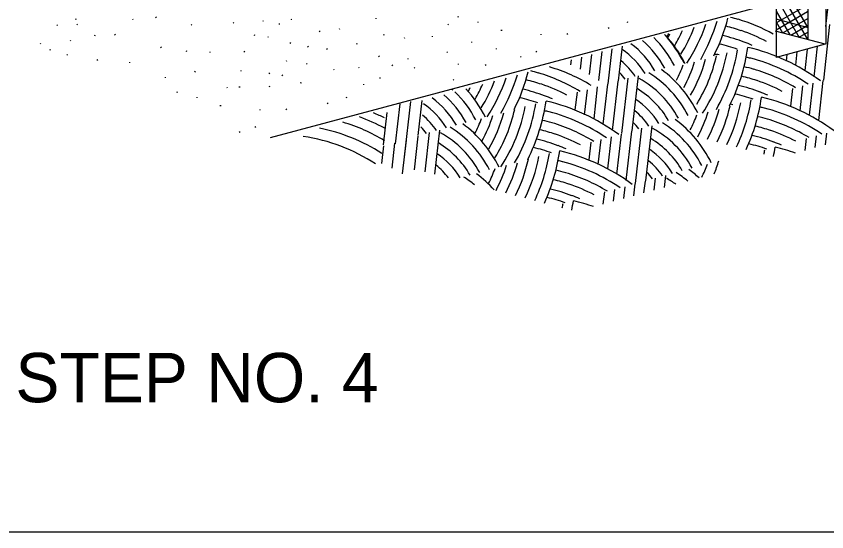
# Model space of a CAD drawing. Extents: x 1007 to 1035.5, y 1000.5 to 1021.5.
# Drawn here: x 1011.091 to 1015.032, y 1009 to 1011.508 of the extents above; entities that cross this region are included whole.
import ezdxf

# ---------------------------------------------------------------- set-up
doc = ezdxf.new("R2010")
doc.units = 0
doc.layers.add('1', color=7, linetype='Continuous')

msp = doc.modelspace()

# ---------------------------------------------------------------- linework, layer by layer
at = {"layer": '1'}
for p, q in [((1014.7136, 1011.7236), (1014.8976, 1011.4048)), ((1014.7543, 1011.7127), (1014.9383, 1011.394)), ((1014.795, 1011.7018), (1014.94, 1011.4506)), ((1014.94, 1011.6628), (1014.94, 1011.3935)), ((1015.0263, 1011.6397), (1015.0263, 1011.3718)), ((1015.0267, 1011.4575), (1015.0461, 1011.6284)), ((1014.7851, 1011.5751), (1012.3261, 1010.9162)), ((1014.7851, 1011.5751), (1014.7851, 1011.3072)), ((1014.7851, 1011.4758), (1014.9373, 1011.5637)), ((1014.7851, 1011.533), (1014.852, 1011.4171)), ((1014.7851, 1011.4413), (1014.9385, 1011.53)), ((1011.3783, 1011.4952), (1011.3835, 1011.4935)), ((1011.6573, 1011.4953), (1011.6583, 1011.4917)), ((1011.7726, 1011.5028), (1011.7684, 1011.4993)), ((1012.2905, 1011.487), (1012.2914, 1011.4835)), ((1012.4289, 1011.4925), (1012.4287, 1011.494)), ((1012.4303, 1011.4904), (1012.4289, 1011.4925)), ((1012.8391, 1011.4986), (1012.8401, 1011.495)), ((1013.2363, 1011.5058), (1013.2414, 1011.5042)), ((1014.9364, 1011.4524), (1014.7851, 1011.493)), ((1014.818, 1011.4262), (1014.9398, 1011.4963)), ((1011.2922, 1011.4663), (1011.2881, 1011.4626)), ((1011.3898, 1011.4698), (1011.3856, 1011.4663)), ((1011.9452, 1011.4675), (1011.9411, 1011.4638)), ((1012.1498, 1011.4778), (1012.1457, 1011.4741)), ((1012.3689, 1011.4718), (1012.3699, 1011.4682)), ((1012.6613, 1011.4477), (1012.6623, 1011.4441)), ((1013.1931, 1011.4689), (1013.1889, 1011.4653)), ((1013.335, 1011.4803), (1013.3359, 1011.4768)), ((1013.9736, 1011.451), (1013.9696, 1011.4473)), ((1014.0598, 1011.4799), (1014.0649, 1011.4782)), ((1014.7851, 1011.4808), (1014.8163, 1011.4267)), ((1014.8567, 1011.4158), (1014.94, 1011.4638)), ((1015.0166, 1011.1975), (1015.0472, 1011.4668)), ((1011.4698, 1011.4157), (1011.475, 1011.414)), ((1011.5734, 1011.4197), (1011.5693, 1011.416)), ((1012.2458, 1011.4172), (1012.251, 1011.4155)), ((1012.3151, 1011.4098), (1012.3161, 1011.4063)), ((1012.5688, 1011.4348), (1012.5648, 1011.4312)), ((1012.8751, 1011.4184), (1012.8803, 1011.4167)), ((1012.9778, 1011.4045), (1012.9788, 1011.401)), ((1013.1128, 1011.4103), (1013.1138, 1011.4068)), ((1013.4479, 1011.4395), (1013.4537, 1011.4392)), ((1013.6411, 1011.4208), (1013.6421, 1011.4173)), ((1013.7723, 1011.4221), (1013.7682, 1011.4185)), ((1015.0238, 1011.3711), (1014.7826, 1011.4357)), ((1014.8968, 1011.4051), (1014.94, 1011.43)), ((1011.2079, 1011.3765), (1011.2088, 1011.373)), ((1011.3538, 1011.3913), (1011.3548, 1011.3877)), ((1012.4249, 1011.3793), (1012.4208, 1011.3758)), ((1012.7434, 1011.3744), (1012.7486, 1011.3728)), ((1013.3043, 1011.3835), (1013.3053, 1011.38)), ((1015.0238, 1011.3711), (1014.7851, 1011.3072)), ((1011.2529, 1011.3454), (1011.2582, 1011.3438)), ((1011.7976, 1011.3572), (1011.7934, 1011.3536)), ((1011.9156, 1011.3398), (1011.9209, 1011.338)), ((1012.0319, 1011.3348), (1012.0329, 1011.3312)), ((1012.2022, 1011.3358), (1012.1981, 1011.3322)), ((1012.5121, 1011.3607), (1012.5081, 1011.357)), ((1012.6038, 1011.3497), (1012.5996, 1011.346)), ((1013.1884, 1011.3348), (1013.1843, 1011.3312)), ((1013.424, 1011.3513), (1013.4249, 1011.3478)), ((1013.6218, 1011.3358), (1013.6176, 1011.3323)), ((1013.9232, 1011.1945), (1013.9393, 1011.3354)), ((1013.9694, 1011.1794), (1013.9888, 1011.3488)), ((1013.9942, 1011.3513), (1013.9943, 1011.3503)), ((1014.0189, 1011.193), (1014.0382, 1011.3623)), ((1014.8809, 1011.2689), (1014.8884, 1011.3348)), ((1014.9259, 1011.243), (1014.9378, 1011.3481)), ((1014.9703, 1011.2127), (1014.9873, 1011.3613)), ((1011.3408, 1011.3222), (1011.3368, 1011.3186)), ((1011.4879, 1011.2958), (1011.4838, 1011.2923)), ((1011.6415, 1011.2838), (1011.6424, 1011.2803)), ((1012.4042, 1011.293), (1012.4051, 1011.2894)), ((1012.8573, 1011.3138), (1012.8532, 1011.3102)), ((1012.9946, 1011.3027), (1012.9956, 1011.2992)), ((1013.5461, 1011.3117), (1013.542, 1011.308)), ((1013.7882, 1011.2714), (1013.7909, 1011.295)), ((1013.8338, 1011.2508), (1013.8403, 1011.3085)), ((1013.8788, 1011.2249), (1013.8898, 1011.322)), ((1014.8353, 1011.2895), (1014.8389, 1011.3216)), ((1012.5061, 1011.2776), (1012.5021, 1011.274)), ((1012.6338, 1011.2497), (1012.6348, 1011.2462)), ((1012.7553, 1011.2607), (1012.7563, 1011.2572)), ((1012.9215, 1011.2702), (1012.9174, 1011.2666)), ((1013.0298, 1011.2588), (1013.0258, 1011.2553)), ((1013.2393, 1011.2758), (1013.2403, 1011.2723)), ((1013.3756, 1011.2713), (1013.3715, 1011.2678)), ((1011.8153, 1011.2114), (1011.8162, 1011.2078)), ((1011.9621, 1011.2399), (1011.958, 1011.2363)), ((1012.1828, 1011.2432), (1012.1838, 1011.2397)), ((1012.3228, 1011.2317), (1012.3188, 1011.2281)), ((1012.3867, 1011.2209), (1012.3826, 1011.2173)), ((1012.8571, 1011.2078), (1012.8629, 1011.2075)), ((1014.0358, 1010.9367), (1014.0664, 1011.206)), ((1014.0853, 1010.9502), (1014.1158, 1011.2178)), ((1012.3193, 1011.1682), (1012.3245, 1011.1665)), ((1012.4723, 1011.1858), (1012.4774, 1011.1842)), ((1012.7795, 1011.1777), (1012.7804, 1011.1742)), ((1013.2194, 1011.1997), (1013.2153, 1011.196)), ((1013.9452, 1010.9822), (1013.9673, 1011.1772)), ((1013.9896, 1010.9518), (1014.0169, 1011.1915)), ((1014.9018, 1011.0468), (1014.9156, 1011.1685)), ((1014.9473, 1011.0262), (1014.9651, 1011.1822)), ((1014.9923, 1011.0003), (1015.0144, 1011.1953)), ((1011.8702, 1011.1398), (1011.8754, 1011.1382)), ((1012.1151, 1011.1623), (1012.1161, 1011.1588)), ((1012.1735, 1011.1645), (1012.1793, 1011.1642)), ((1013.2091, 1011.1523), (1013.2137, 1011.1494)), ((1013.8093, 1011.0517), (1013.8191, 1011.1383)), ((1013.8546, 1011.0287), (1013.8684, 1011.1505)), ((1013.9002, 1011.0082), (1013.9179, 1011.1641)), ((1014.8564, 1011.0697), (1014.8663, 1011.1564)), ((1011.9689, 1011.1143), (1011.9699, 1011.1107)), ((1012.6938, 1011.1138), (1012.6989, 1011.1122)), ((1012.9791, 1010.8238), (1013.0098, 1011.0931)), ((1013.0449, 1010.9273), (1013.0644, 1011.0983)), ((1012.0818, 1011.0735), (1012.0876, 1011.0732)), ((1012.2751, 1011.0548), (1012.276, 1011.0513)), ((1012.4063, 1011.0561), (1012.4021, 1011.0524)), ((1012.6076, 1011.085), (1012.6035, 1011.0813)), ((1012.935, 1010.8868), (1012.9572, 1011.0818)), ((1012.8771, 1010.8827), (1012.8949, 1011.0387)), ((1012.2558, 1010.9698), (1012.2516, 1010.9663)), ((1014.1518, 1010.7075), (1014.1822, 1010.975)), ((1012.1801, 1010.9457), (1012.1759, 1010.942)), ((1013.0793, 1010.7512), (1013.1009, 1010.9418)), ((1013.1258, 1010.739), (1013.1502, 1010.9536)), ((1014.0116, 1010.7395), (1014.0338, 1010.9345)), ((1014.0561, 1010.7092), (1014.0833, 1010.9487)), ((1014.1023, 1010.694), (1014.1329, 1010.9633)), ((1015.0249, 1010.8818), (1015.0314, 1010.9394)), ((1012.9186, 1010.7684), (1012.9324, 1010.8902)), ((1012.9694, 1010.7408), (1012.9881, 1010.9047)), ((1013.0271, 1010.7607), (1013.0458, 1010.9245)), ((1013.8758, 1010.8089), (1013.8856, 1010.8957)), ((1013.921, 1010.786), (1013.9349, 1010.9078)), ((1013.9666, 1010.7653), (1013.9844, 1010.9213)), ((1014.926, 1010.855), (1014.9328, 1010.9137)), ((1014.9754, 1010.8685), (1014.9821, 1010.9258)), ((1012.8681, 1010.7913), (1012.878, 1010.878)), ((1014.2421, 1010.675), (1014.2486, 1010.7323)), ((1014.1431, 1010.648), (1014.1498, 1010.706)), ((1014.1926, 1010.6615), (1014.1993, 1010.7205)), ((1013.9948, 1010.6077), (1014.0013, 1010.665)), ((1014.0443, 1010.6211), (1014.0508, 1010.6787)), ((1014.0938, 1010.6345), (1014.1003, 1010.6918)), ((1013.9453, 1010.5942), (1013.952, 1010.6528)), ((1007, 1009), (1035.5, 1009))]:
    msp.add_line(p, q, dxfattribs=at)
for centre, radius, start, end in [((1013.6791, 1011.7228), 0.8531, 330.098, 343.7529), ((1013.6791, 1011.7228), 0.9007, 333.0725, 345.5893), ((1014.3522, 1010.6629), 0.8656, 73.3456, 75.8167), ((1014.3532, 1010.6632), 0.8656, 61.0833, 73.4259), ((1013.6791, 1011.7228), 0.7579, 328.161, 339.2319), ((1013.6791, 1011.7228), 0.8055, 326.5751, 341.6556), ((1014.3522, 1010.6629), 0.818, 71.2403, 76.5959), ((1013.8202, 1011.0267), 0.5286, 27.0841, 45.5111), ((1013.8202, 1011.0267), 0.5762, 26.0984, 42.7826), ((1013.8253, 1011.0233), 0.5762, 26.0984, 42.9402), ((1013.674, 1011.7262), 0.6626, 331.1856, 332.8276), ((1013.6791, 1011.7228), 0.6626, 331.1856, 332.9917), ((1013.6791, 1011.7228), 0.7102, 329.8124, 336.3894), ((1014.3522, 1010.6629), 0.7704, 68.8103, 76.9387), ((1014.3532, 1010.6632), 0.818, 61.9292, 71.2191), ((1013.8202, 1011.0267), 0.4334, 29.7236, 53.188), ((1013.8202, 1011.0267), 0.481, 28.2697, 48.884), ((1014.3522, 1010.6629), 0.7266, 70.2206, 77.4144), ((1014.3532, 1010.6632), 0.7704, 65.8203, 68.9096), ((1013.8202, 1011.0267), 0.3858, 31.5499, 55.835), ((1013.7555, 1011.4801), 0.8055, 326.5751, 349.2093), ((1013.7555, 1011.4801), 0.8531, 330.098, 350.7506), ((1013.7555, 1011.4801), 0.9007, 333.0725, 352.0647), ((1014.4296, 1010.4204), 0.9609, 53.5334, 76.8246), ((1013.8202, 1011.0267), 0.3381, 33.916, 51.2604), ((1013.7555, 1011.4801), 0.6626, 331.1856, 342.9725), ((1013.7555, 1011.4801), 0.7102, 329.8124, 345.22), ((1013.7555, 1011.4801), 0.7579, 328.161, 347.443), ((1014.3522, 1010.6629), 0.6728, 77.4092, 78.5321), ((1014.3622, 1010.6629), 0.6728, 77.4092, 78.5321), ((1014.4286, 1010.4201), 0.9133, 75.1912, 76.6104), ((1014.4296, 1010.4204), 0.9133, 55.9267, 75.2405), ((1013.4372, 1010.4313), 0.8656, 58.6885, 73.4259), ((1013.8866, 1010.784), 0.5762, 26.0984, 53.7029), ((1013.7555, 1011.4801), 0.615, 332.6415, 340.0917), ((1014.4286, 1010.4201), 0.8656, 73.3456, 76.5159), ((1014.4296, 1010.4204), 0.8656, 58.6885, 73.4259), ((1012.7084, 1011.462), 0.8055, 326.5751, 341.6556), ((1012.7084, 1011.462), 0.8531, 330.098, 343.7529), ((1012.7084, 1011.462), 0.9007, 333.0725, 345.5893), ((1013.3815, 1010.4021), 0.8656, 73.3456, 75.8167), ((1013.3825, 1010.4024), 0.8656, 58.6885, 73.4259), ((1013.8202, 1011.0267), 0.2905, 37.1104, 45.396), ((1013.8866, 1010.784), 0.481, 28.2697, 61.0728), ((1013.8866, 1010.784), 0.5286, 27.0841, 58.0607), ((1014.4286, 1010.4201), 0.818, 71.2403, 76.5959), ((1012.7084, 1011.462), 0.7102, 329.8124, 336.3894), ((1012.7084, 1011.462), 0.7579, 328.161, 339.2319), ((1013.3815, 1010.4021), 0.818, 71.2403, 76.5959), ((1013.3825, 1010.4024), 0.818, 61.9292, 71.2191), ((1014.4286, 1010.4201), 0.7704, 68.8103, 76.9387), ((1014.4296, 1010.4204), 0.818, 61.9292, 71.2191), ((1012.8546, 1010.7625), 0.5286, 27.0841, 45.6875), ((1012.8546, 1010.7625), 0.5762, 26.0984, 42.9402), ((1012.7084, 1011.462), 0.6626, 331.1856, 332.9917), ((1013.3815, 1010.4021), 0.7704, 68.8103, 76.9387), ((1013.8866, 1010.784), 0.4334, 29.7236, 58.9884), ((1014.4286, 1010.4201), 0.7266, 70.2206, 77.4144), ((1014.4296, 1010.4204), 0.7704, 65.8203, 68.9096), ((1012.8546, 1010.7625), 0.4334, 29.7236, 53.4237), ((1012.8546, 1010.7625), 0.481, 28.2697, 49.0851), ((1013.3815, 1010.4021), 0.7266, 70.2206, 77.4144), ((1012.7748, 1011.2193), 0.9007, 333.0725, 352.0647), ((1013.3825, 1010.4024), 0.7704, 65.8203, 68.9096), ((1013.4489, 1010.1596), 0.9609, 53.5334, 76.8246), ((1013.8866, 1010.784), 0.3858, 31.5499, 55.835), ((1013.8219, 1011.2374), 0.8531, 334.6535, 350.7506), ((1013.8219, 1011.2374), 0.9007, 335.2226, 352.0647), ((1014.496, 1010.1777), 0.9609, 53.5334, 76.8246), ((1012.8546, 1010.7625), 0.3858, 31.5499, 55.835), ((1012.7748, 1011.2193), 0.7579, 328.161, 347.443), ((1012.7748, 1011.2193), 0.8055, 326.5751, 349.2093), ((1012.7748, 1011.2193), 0.8531, 330.098, 350.7506), ((1013.4479, 1010.1594), 0.9133, 75.1912, 76.6104), ((1013.8866, 1010.784), 0.3381, 33.916, 51.2604), ((1013.8219, 1011.2374), 0.7102, 332.478, 345.22), ((1013.8219, 1011.2374), 0.7579, 333.2963, 347.443), ((1013.8219, 1011.2374), 0.8055, 334.0158, 349.2093), ((1014.4286, 1010.4201), 0.6728, 77.4092, 78.5321), ((1014.495, 1010.1774), 0.9133, 75.1912, 76.6104), ((1014.496, 1010.1777), 0.9133, 55.9267, 75.2405), ((1012.4655, 1010.2041), 0.8656, 61.1937, 70.1266), ((1012.4939, 1010.2392), 0.8656, 63.336, 67.2763), ((1012.8546, 1010.7625), 0.3381, 33.916, 51.2604), ((1012.7748, 1011.2193), 0.615, 332.6415, 340.0917), ((1012.7748, 1011.2193), 0.6626, 331.1856, 342.9725), ((1012.7748, 1011.2193), 0.7102, 329.8124, 345.22), ((1013.4489, 1010.1596), 0.9133, 55.9267, 75.2405), ((1013.8219, 1011.2374), 0.615, 332.6415, 340.0917), ((1013.8219, 1011.2374), 0.6626, 331.5388, 342.9725), ((1014.495, 1010.1774), 0.8656, 73.3456, 76.5159), ((1012.4322, 1010.1628), 0.8656, 58.6885, 73.4259), ((1012.8546, 1010.7625), 0.2905, 37.1104, 45.396), ((1012.921, 1010.5198), 0.5762, 26.0984, 53.7029), ((1013.4479, 1010.1594), 0.8656, 73.3456, 76.5159), ((1013.4489, 1010.1596), 0.8656, 58.6885, 73.4259), ((1013.8866, 1010.784), 0.2905, 37.1104, 45.396), ((1013.953, 1010.5413), 0.5286, 27.0841, 58.0607), ((1013.953, 1010.5413), 0.5762, 26.0984, 53.7029), ((1014.495, 1010.1774), 0.818, 71.2403, 76.5959), ((1014.496, 1010.1777), 0.8656, 58.6885, 73.4259), ((1012.3982, 1010.1137), 0.8656, 57.1245, 78.8), ((1012.921, 1010.5198), 0.481, 28.2697, 61.0728), ((1012.921, 1010.5198), 0.5286, 27.0841, 58.0607), ((1013.4479, 1010.1594), 0.818, 71.2403, 76.5959), ((1013.4489, 1010.1596), 0.818, 61.9292, 71.2191), ((1013.953, 1010.5413), 0.481, 28.2697, 61.0728), ((1014.496, 1010.1777), 0.818, 61.9292, 71.2191), ((1012.362, 1010.0661), 0.8656, 56.6789, 81.6949), ((1012.921, 1010.5198), 0.4334, 29.7236, 58.9884), ((1013.4479, 1010.1594), 0.7704, 68.8103, 76.9387), ((1013.953, 1010.5413), 0.4334, 29.7236, 58.9884), ((1014.495, 1010.1774), 0.7704, 68.8103, 76.9387), ((1014.496, 1010.1777), 0.7704, 65.8203, 68.9096), ((1013.4479, 1010.1594), 0.7266, 70.2206, 77.4144), ((1012.8412, 1010.9766), 0.9007, 335.2226, 352.0647), ((1013.4489, 1010.1596), 0.7704, 65.8203, 68.9096), ((1013.5153, 1009.9169), 0.9609, 53.5334, 76.8246), ((1013.953, 1010.5413), 0.3858, 31.5499, 55.835), ((1014.495, 1010.1774), 0.7266, 70.2206, 77.4144), ((1013.8883, 1010.9946), 0.8531, 349.3548, 350.7506), ((1013.8883, 1010.9946), 0.9007, 349.1403, 352.0647), ((1014.5625, 1009.935), 0.9609, 70.7594, 76.8246), ((1012.921, 1010.5198), 0.3858, 31.5499, 55.835), ((1012.8412, 1010.9766), 0.7579, 333.2963, 347.443), ((1012.8412, 1010.9766), 0.8055, 334.0158, 349.2093), ((1012.8412, 1010.9766), 0.8531, 334.6535, 350.7506), ((1012.921, 1010.5198), 0.3381, 36.6196, 51.2604), ((1012.8412, 1010.9766), 0.6626, 331.5388, 342.9725), ((1012.8412, 1010.9766), 0.7102, 332.478, 345.22), ((1013.5143, 1009.9166), 0.9133, 75.1912, 76.6104), ((1013.5153, 1009.9169), 0.9133, 55.9267, 75.2405), ((1013.953, 1010.5413), 0.3381, 33.916, 51.2604), ((1013.8732, 1010.9981), 0.615, 333.5815, 340.0917), ((1013.8732, 1010.9981), 0.6626, 337.1463, 342.9725), ((1012.9874, 1010.277), 0.5762, 42.0514, 53.7029), ((1012.8412, 1010.9766), 0.615, 332.6415, 340.0917), ((1013.5143, 1009.9166), 0.8656, 73.3456, 76.5159), ((1013.5153, 1009.9169), 0.8656, 58.6885, 73.4259), ((1013.953, 1010.5413), 0.2905, 37.1104, 45.396), ((1014.0194, 1010.2985), 0.5286, 50.4248, 58.0607), ((1014.0194, 1010.2985), 0.5762, 47.1489, 53.7029), ((1012.9874, 1010.277), 0.5286, 51.0305, 58.0607), ((1013.5143, 1009.9166), 0.818, 71.2403, 76.5959), ((1014.0194, 1010.2985), 0.481, 54.5337, 61.0728), ((1013.5143, 1009.9166), 0.7704, 68.8103, 76.9387), ((1013.5153, 1009.9169), 0.818, 61.9292, 71.2191), ((1013.5143, 1009.9166), 0.7266, 70.2206, 77.4144), ((1013.5153, 1009.9169), 0.7704, 65.8203, 68.9096), ((1012.9076, 1010.7338), 0.8531, 349.3548, 350.7506), ((1012.9076, 1010.7338), 0.9007, 349.1403, 352.0647), ((1013.5818, 1009.6742), 0.9609, 70.7594, 76.8246)]:
    msp.add_arc(centre, radius, start, end, dxfattribs=at)

# ---------------------------------------------------------------- texts
msp.add_text('STEP NO. 4', height=0.24, dxfattribs=at).set_placement((1011.0875, 1009.63))

doc.saveas('drawing.dxf')
